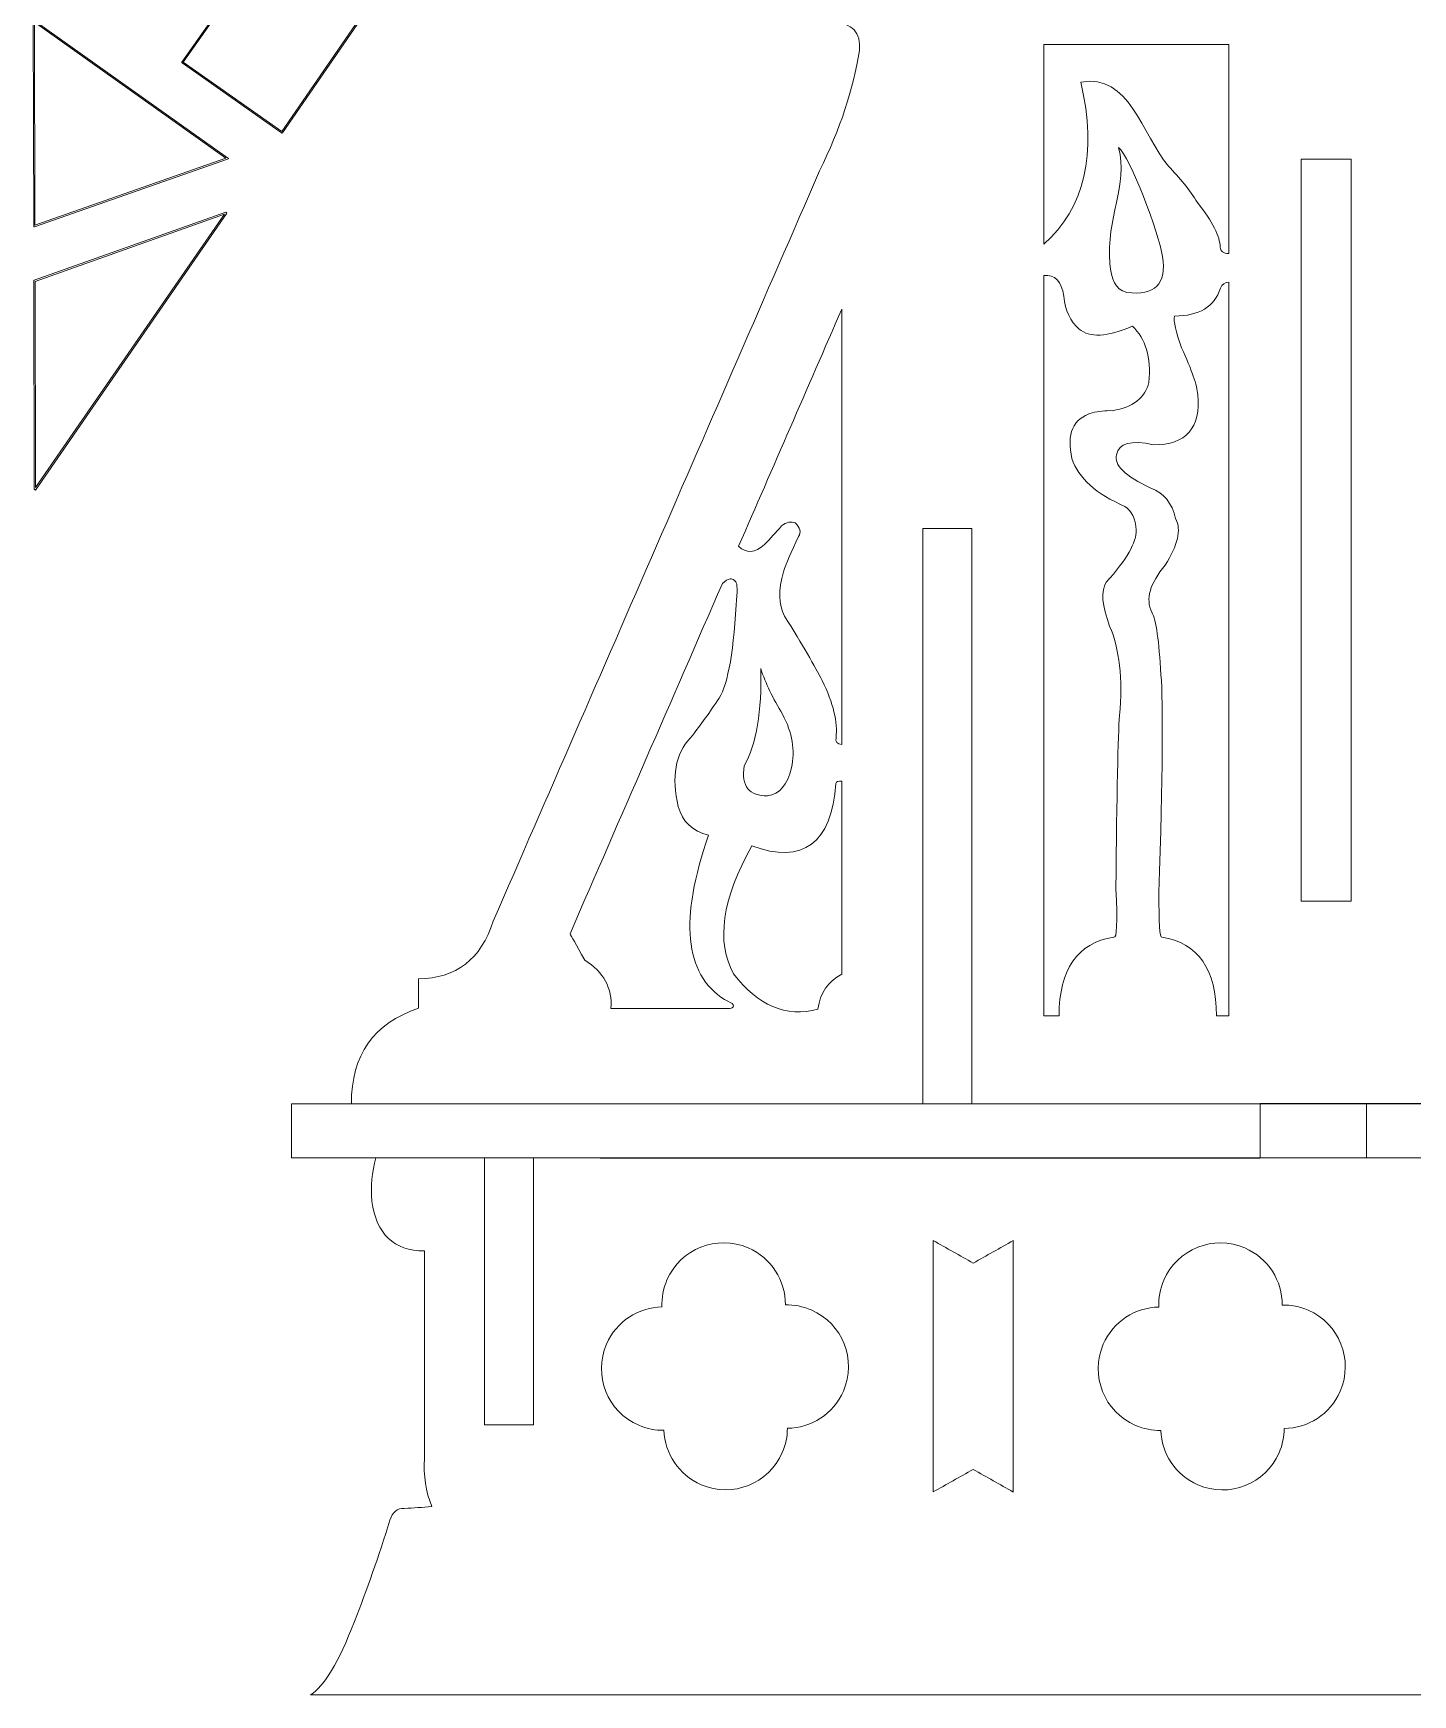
# Model space of a CAD drawing. Header units: inches. Extents: x -28.6 to 20.8, y -14.2 to 28.3.
# Drawn here: x -12.783 to -9.543, y 9.091 to 12.995 of the extents above; entities that cross this region are included whole.
import ezdxf

# ---------------------------------------------------------------- set-up
doc = ezdxf.new("R2010")
doc.units = ezdxf.units.IN
doc.header["$MEASUREMENT"] = 0
doc.layers.add('Layer 1', color=7, linetype='Continuous')

msp = doc.modelspace()

# ---------------------------------------------------------------- linework, layer by layer
at = {"layer": 'Layer 1', "color": 1, "lineweight": 9}
msp.add_lwpolyline([(-12.177, 10.3529), (-5.542, 10.3529), (-5.542, 10.4799), (-12.177, 10.4799), (-12.177, 10.3529)], close=True, dxfattribs=at)
for points, knots in [([(-9.7094, 13.3031), (-9.7094, 13.3031), (-9.7094, 13.1761), (-9.7094, 13.1761), (-9.7094, 13.1761), (-9.7094, 13.1761), (-10.9022, 13.1761), (-10.9022, 13.1761), (-10.9022, 13.1761), (-10.9034, 13.1255), (-10.9046, 13.0741), (-10.9058, 13.0235), (-10.9058, 13.0235), (-10.8595, 13.019), (-10.8384, 12.9961), (-10.8426, 12.955), (-10.8426, 12.955), (-10.8569, 12.864), (-10.888, 12.7697), (-10.936, 12.6722), (-10.936, 12.6722), (-11.1915, 12.0845), (-11.4471, 11.4968), (-11.7027, 10.9091), (-11.7027, 10.9091), (-11.7317, 10.8192), (-11.7902, 10.774), (-11.8782, 10.7735), (-11.8782, 10.7735), (-11.8782, 10.7504), (-11.8782, 10.7272), (-11.8782, 10.704), (-11.8782, 10.704), (-11.9838, 10.6691), (-12.0364, 10.5944), (-12.0359, 10.4799)], [0, 0, 0, 0, 0.111111, 0.111111, 0.111111, 0.111111, 0.222222, 0.222222, 0.222222, 0.222222, 0.333333, 0.333333, 0.333333, 0.333333, 0.444444, 0.444444, 0.444444, 0.444444, 0.555556, 0.555556, 0.555556, 0.555556, 0.666667, 0.666667, 0.666667, 0.666667, 0.777778, 0.777778, 0.777778, 0.777778, 0.888889, 0.888889, 0.888889, 0.888889, 1, 1, 1, 1]), ([(-10.4094, 12.4999), (-10.4094, 12.4999), (-10.4094, 12.9687), (-10.4094, 12.9687), (-10.4094, 12.9687), (-10.4094, 12.9687), (-9.9748, 12.9687), (-9.9748, 12.9687), (-9.9748, 12.9687), (-9.9748, 12.9687), (-9.9748, 12.4776), (-9.9748, 12.4776)], [0, 0, 0, 0, 0.333333, 0.333333, 0.333333, 0.333333, 0.666667, 0.666667, 0.666667, 0.666667, 1, 1, 1, 1]), ([(-9.9748, 12.4776), (-9.9873, 12.4777), (-9.9941, 12.4828), (-9.9951, 12.4927), (-9.9951, 12.4927), (-9.9954, 12.5175), (-10.0132, 12.5524), (-10.0483, 12.5974), (-10.0483, 12.5974), (-10.0672, 12.6271), (-10.09, 12.6557), (-10.1166, 12.6833), (-10.1166, 12.6833), (-10.1786, 12.7569), (-10.2087, 12.9024), (-10.3224, 12.8806)], [0, 0, 0, 0, 0.25, 0.25, 0.25, 0.25, 0.5, 0.5, 0.5, 0.5, 0.75, 0.75, 0.75, 0.75, 1, 1, 1, 1]), ([(-10.2146, 12.3864), (-10.2433, 12.3942), (-10.2493, 12.4166), (-10.2545, 12.4544), (-10.2545, 12.4544), (-10.2631, 12.5598), (-10.211, 12.6391), (-10.2337, 12.7267), (-10.2337, 12.7267), (-10.2065, 12.7063), (-10.1394, 12.5248), (-10.1304, 12.4705), (-10.1304, 12.4705), (-10.1204, 12.4059), (-10.1485, 12.3779), (-10.2146, 12.3864)], [0, 0, 0, 0, 0.25, 0.25, 0.25, 0.25, 0.5, 0.5, 0.5, 0.5, 0.75, 0.75, 0.75, 0.75, 1, 1, 1, 1]), ([(-9.7461, 10.9561), (-9.7461, 10.9561), (-9.8046, 10.9561), (-9.8046, 10.9561), (-9.8046, 10.9561), (-9.8046, 10.9561), (-9.8046, 12.6991), (-9.8046, 12.6991), (-9.8046, 12.6991), (-9.8046, 12.6991), (-9.7461, 12.6991), (-9.7461, 12.6991)], [0, 0, 0, 0, 0.333333, 0.333333, 0.333333, 0.333333, 0.666667, 0.666667, 0.666667, 0.666667, 1, 1, 1, 1]), ([(-9.7461, 10.9561), (-9.7461, 10.9561), (-9.6876, 10.9561), (-9.6876, 10.9561), (-9.6876, 10.9561), (-9.6876, 10.9561), (-9.6876, 12.6991), (-9.6876, 12.6991), (-9.6876, 12.6991), (-9.6876, 12.6991), (-9.7461, 12.6991), (-9.7461, 12.6991)], [0, 0, 0, 0, 0.333333, 0.333333, 0.333333, 0.333333, 0.666667, 0.666667, 0.666667, 0.666667, 1, 1, 1, 1]), ([(-10.2451, 10.8714), (-10.2376, 10.8675), (-10.236, 10.9053), (-10.2402, 10.9849), (-10.2402, 10.9849), (-10.238, 11.2106), (-10.235, 11.3464), (-10.2315, 11.392), (-10.2315, 11.392), (-10.2237, 11.4785), (-10.2315, 11.5486), (-10.2548, 11.6024), (-10.2548, 11.6024), (-10.273, 11.6504), (-10.2756, 11.6847), (-10.2626, 11.7052), (-10.2626, 11.7052), (-10.2148, 11.7584), (-10.1913, 11.7992), (-10.1921, 11.8276), (-10.1921, 11.8276), (-10.1942, 11.8546), (-10.2031, 11.8732), (-10.2188, 11.8833), (-10.2188, 11.8833), (-10.2863, 11.9124), (-10.3278, 11.9499), (-10.3433, 11.9959), (-10.3433, 11.9959), (-10.3566, 12.0539), (-10.3407, 12.0898), (-10.2957, 12.1035), (-10.2957, 12.1035), (-10.2804, 12.1071), (-10.2645, 12.1088), (-10.248, 12.1084), (-10.248, 12.1084), (-10.2, 12.1163), (-10.1715, 12.1384), (-10.1624, 12.175), (-10.1624, 12.175), (-10.1573, 12.234), (-10.1702, 12.2781), (-10.2013, 12.3071), (-10.2013, 12.3071), (-10.2604, 12.2813), (-10.3021, 12.279), (-10.3263, 12.3001), (-10.3263, 12.3001), (-10.3471, 12.318), (-10.3592, 12.3437), (-10.3626, 12.3772), (-10.3626, 12.3772), (-10.3677, 12.4129), (-10.3833, 12.4291), (-10.4094, 12.4259)], [0, 0, 0, 0, 0.071429, 0.071429, 0.071429, 0.071429, 0.142857, 0.142857, 0.142857, 0.142857, 0.214286, 0.214286, 0.214286, 0.214286, 0.285714, 0.285714, 0.285714, 0.285714, 0.357143, 0.357143, 0.357143, 0.357143, 0.428571, 0.428571, 0.428571, 0.428571, 0.5, 0.5, 0.5, 0.5, 0.571429, 0.571429, 0.571429, 0.571429, 0.642857, 0.642857, 0.642857, 0.642857, 0.714286, 0.714286, 0.714286, 0.714286, 0.785714, 0.785714, 0.785714, 0.785714, 0.857143, 0.857143, 0.857143, 0.857143, 0.928571, 0.928571, 0.928571, 0.928571, 1, 1, 1, 1]), ([(-10.3735, 10.6865), (-10.3735, 10.6865), (-10.4094, 10.6865), (-10.4094, 10.6865), (-10.4094, 10.6865), (-10.4094, 10.6865), (-10.4094, 12.4259), (-10.4094, 12.4259)], [0, 0, 0, 0, 0.5, 0.5, 0.5, 0.5, 1, 1, 1, 1]), ([(-10.1342, 11.4879), (-10.1386, 11.5675), (-10.1458, 11.6165), (-10.1556, 11.6347), (-10.1556, 11.6347), (-10.1711, 11.6659), (-10.1599, 11.7023), (-10.1245, 11.7453), (-10.1245, 11.7453), (-10.0946, 11.7924), (-10.0855, 11.828), (-10.0997, 11.8549), (-10.0997, 11.8549), (-10.1081, 11.8911), (-10.1278, 11.9155), (-10.1576, 11.9264), (-10.1576, 11.9264), (-10.2188, 11.9551), (-10.2457, 11.9812), (-10.2383, 12.0047), (-10.2383, 12.0047), (-10.2334, 12.0321), (-10.2046, 12.0399), (-10.1517, 12.0282), (-10.1517, 12.0282), (-10.0749, 12.0279), (-10.0402, 12.0673), (-10.0477, 12.1466), (-10.0477, 12.1466), (-10.0493, 12.1675), (-10.062, 12.204), (-10.0856, 12.2562), (-10.0856, 12.2562), (-10.0996, 12.2941), (-10.1051, 12.3188), (-10.1022, 12.3306), (-10.1022, 12.3306), (-10.0448, 12.3309), (-10.0088, 12.3528), (-9.9942, 12.3962), (-9.9942, 12.3962), (-9.9908, 12.4057), (-9.9843, 12.4103), (-9.9748, 12.4102)], [0, 0, 0, 0, 0.090909, 0.090909, 0.090909, 0.090909, 0.181818, 0.181818, 0.181818, 0.181818, 0.272727, 0.272727, 0.272727, 0.272727, 0.363636, 0.363636, 0.363636, 0.363636, 0.454545, 0.454545, 0.454545, 0.454545, 0.545455, 0.545455, 0.545455, 0.545455, 0.636364, 0.636364, 0.636364, 0.636364, 0.727273, 0.727273, 0.727273, 0.727273, 0.818182, 0.818182, 0.818182, 0.818182, 0.909091, 0.909091, 0.909091, 0.909091, 1, 1, 1, 1]), ([(-9.9748, 12.4102), (-9.9748, 12.4102), (-9.9748, 10.6865), (-9.9748, 10.6865), (-9.9748, 10.6865), (-9.9748, 10.6865), (-10.0039, 10.6865), (-10.0039, 10.6865)], [0, 0, 0, 0, 0.5, 0.5, 0.5, 0.5, 1, 1, 1, 1]), ([(-10.8842, 11.3236), (-10.8953, 11.3246), (-10.8997, 11.33), (-10.8975, 11.34), (-10.8975, 11.34), (-10.893, 11.3759), (-10.9039, 11.4206), (-10.9302, 11.4742), (-10.9302, 11.4742), (-10.9464, 11.5069), (-10.9759, 11.5575), (-11.0187, 11.6258), (-11.0187, 11.6258), (-11.0327, 11.6523), (-11.0335, 11.6869), (-11.0211, 11.7296), (-11.0211, 11.7296), (-11.0148, 11.7488), (-11.003, 11.7764), (-10.9858, 11.8125), (-10.9858, 11.8125), (-10.9787, 11.8232), (-10.9812, 11.8339), (-10.9935, 11.8446), (-10.9935, 11.8446), (-11.0029, 11.8489), (-11.0135, 11.8466), (-11.0255, 11.8378), (-11.0255, 11.8378), (-11.0393, 11.8219), (-11.0526, 11.8073), (-11.0652, 11.794), (-11.0652, 11.794), (-11.088, 11.7739), (-11.1084, 11.7725), (-11.1265, 11.7897)], [0, 0, 0, 0, 0.111111, 0.111111, 0.111111, 0.111111, 0.222222, 0.222222, 0.222222, 0.222222, 0.333333, 0.333333, 0.333333, 0.333333, 0.444444, 0.444444, 0.444444, 0.444444, 0.555556, 0.555556, 0.555556, 0.555556, 0.666667, 0.666667, 0.666667, 0.666667, 0.777778, 0.777778, 0.777778, 0.777778, 0.888889, 0.888889, 0.888889, 0.888889, 1, 1, 1, 1]), ([(-10.5786, 10.4798), (-10.5786, 10.4798), (-10.5785, 11.8318), (-10.5785, 11.8318), (-10.5785, 11.8318), (-10.5785, 11.8318), (-10.6934, 11.8318), (-10.6934, 11.8318), (-10.6934, 11.8318), (-10.6934, 11.8318), (-10.6935, 10.4798), (-10.6935, 10.4798)], [0, 0, 0, 0, 0.333333, 0.333333, 0.333333, 0.333333, 0.666667, 0.666667, 0.666667, 0.666667, 1, 1, 1, 1]), ([(-11.1645, 11.7022), (-11.151, 11.7153), (-11.1405, 11.7167), (-11.133, 11.7062), (-11.133, 11.7062), (-11.1294, 11.7022), (-11.1291, 11.6841), (-11.132, 11.6521), (-11.132, 11.6521), (-11.1393, 11.5295), (-11.1539, 11.4546), (-11.1761, 11.4275), (-11.1761, 11.4275), (-11.1982, 11.3937), (-11.2193, 11.3644), (-11.2395, 11.3397), (-11.2395, 11.3397), (-11.2752, 11.3021), (-11.2847, 11.2481), (-11.2681, 11.1779), (-11.2681, 11.1779), (-11.2589, 11.1432), (-11.2351, 11.1208), (-11.1969, 11.1107), (-11.1969, 11.1107), (-11.2659, 10.9138), (-11.2535, 10.7851), (-11.1596, 10.7246), (-11.1596, 10.7246), (-11.1371, 10.7152), (-11.1326, 10.7082), (-11.1461, 10.7037)], [0, 0, 0, 0, 0.125, 0.125, 0.125, 0.125, 0.25, 0.25, 0.25, 0.25, 0.375, 0.375, 0.375, 0.375, 0.5, 0.5, 0.5, 0.5, 0.625, 0.625, 0.625, 0.625, 0.75, 0.75, 0.75, 0.75, 0.875, 0.875, 0.875, 0.875, 1, 1, 1, 1]), ([(-11.0745, 11.5026), (-11.0628, 11.4674), (-11.0457, 11.4317), (-11.0232, 11.3951), (-11.0232, 11.3951), (-11.0001, 11.3515), (-10.9931, 11.3095), (-11.0022, 11.269), (-11.0022, 11.269), (-11.0115, 11.2294), (-11.0302, 11.2074), (-11.0582, 11.2033), (-11.0582, 11.2033), (-11.1014, 11.2022), (-11.1209, 11.2258), (-11.1131, 11.2737), (-11.1131, 11.2737), (-11.0845, 11.3261), (-11.0714, 11.4019), (-11.0745, 11.5026)], [0, 0, 0, 0, 0.2, 0.2, 0.2, 0.2, 0.4, 0.4, 0.4, 0.4, 0.6, 0.6, 0.6, 0.6, 0.8, 0.8, 0.8, 0.8, 1, 1, 1, 1]), ([(-10.1323, 10.8714), (-10.137, 10.8693), (-10.1391, 10.9043), (-10.1389, 10.9765), (-10.1389, 10.9765), (-10.1304, 11.2504), (-10.1288, 11.4209), (-10.1342, 11.4879)], [0, 0, 0, 0, 0.5, 0.5, 0.5, 0.5, 1, 1, 1, 1]), ([(-10.8842, 10.7839), (-10.9165, 10.7673), (-10.9351, 10.7401), (-10.9399, 10.7021), (-10.9399, 10.7021), (-11.015, 10.6822), (-11.0812, 10.7099), (-11.1382, 10.7853), (-11.1382, 10.7853), (-11.1797, 10.86), (-11.1654, 10.9601), (-11.0954, 11.0857), (-11.0954, 11.0857), (-10.9745, 11.042), (-10.9087, 11.091), (-10.898, 11.2325), (-10.898, 11.2325), (-10.8971, 11.2371), (-10.8925, 11.2389), (-10.8842, 11.2378)], [0, 0, 0, 0, 0.2, 0.2, 0.2, 0.2, 0.4, 0.4, 0.4, 0.4, 0.6, 0.6, 0.6, 0.6, 0.8, 0.8, 0.8, 0.8, 1, 1, 1, 1]), ([(-11.4263, 10.7037), (-11.4227, 10.751), (-11.4432, 10.7889), (-11.4879, 10.8173), (-11.4879, 10.8173), (-11.5081, 10.8544), (-11.5196, 10.8751), (-11.5224, 10.8794)], [0, 0, 0, 0, 0.5, 0.5, 0.5, 0.5, 1, 1, 1, 1]), ([(-10.5786, 10.4798), (-10.5786, 10.4798), (-9.6514, 10.4799), (-9.6514, 10.4799), (-9.6514, 10.4799), (-9.6514, 10.4799), (-9.6514, 10.3521), (-9.6514, 10.3521)], [0, 0, 0, 0, 0.5, 0.5, 0.5, 0.5, 1, 1, 1, 1]), ([(-11.8645, 10.1339), (-11.9363, 10.1344), (-11.9775, 10.1734), (-11.988, 10.251), (-11.988, 10.251), (-11.9908, 10.2851), (-11.9877, 10.3189), (-11.9787, 10.3524)], [0, 0, 0, 0, 0.5, 0.5, 0.5, 0.5, 1, 1, 1, 1]), ([(-11.7231, 10.3523), (-11.7231, 10.3523), (-11.7231, 9.7253), (-11.7231, 9.7253), (-11.7231, 9.7253), (-11.7231, 9.7253), (-11.6081, 9.7253), (-11.6081, 9.7253), (-11.6081, 9.7253), (-11.6081, 9.7253), (-11.6081, 10.3523), (-11.6081, 10.3523)], [0, 0, 0, 0, 0.333333, 0.333333, 0.333333, 0.333333, 0.666667, 0.666667, 0.666667, 0.666667, 1, 1, 1, 1]), ([(-11.3064, 10.0022), (-11.3073, 10.0233), (-11.3035, 10.0449), (-11.2946, 10.0656), (-11.2946, 10.0656), (-11.2628, 10.1391), (-11.1775, 10.1729), (-11.104, 10.1412), (-11.104, 10.1412), (-11.0489, 10.1174), (-11.0161, 10.0636), (-11.0164, 10.0072)], [0, 0, 0, 0, 0.333333, 0.333333, 0.333333, 0.333333, 0.666667, 0.666667, 0.666667, 0.666667, 1, 1, 1, 1]), ([(-10.1393, 10.0018), (-10.1402, 10.0229), (-10.1364, 10.0445), (-10.1275, 10.0652), (-10.1275, 10.0652), (-10.0957, 10.1387), (-10.0104, 10.1725), (-9.9369, 10.1408), (-9.9369, 10.1408), (-9.8819, 10.117), (-9.849, 10.0632), (-9.8494, 10.0068)], [0, 0, 0, 0, 0.333333, 0.333333, 0.333333, 0.333333, 0.666667, 0.666667, 0.666667, 0.666667, 1, 1, 1, 1]), ([(-11.3017, 9.7124), (-11.3215, 9.7121), (-11.3417, 9.7159), (-11.3611, 9.7243), (-11.3611, 9.7243), (-11.4346, 9.7561), (-11.4684, 9.8414), (-11.4367, 9.9149), (-11.4367, 9.9149), (-11.4134, 9.9688), (-11.3614, 10.0013), (-11.3063, 10.0024)], [0, 0, 0, 0, 0.333333, 0.333333, 0.333333, 0.333333, 0.666667, 0.666667, 0.666667, 0.666667, 1, 1, 1, 1]), ([(-11.0164, 10.0071), (-10.9962, 10.0076), (-10.9755, 10.0038), (-10.9557, 9.9952), (-10.9557, 9.9952), (-10.8822, 9.9635), (-10.8483, 9.8781), (-10.8801, 9.8046), (-10.8801, 9.8046), (-10.9035, 9.7504), (-10.9561, 9.7177), (-11.0117, 9.7171)], [0, 0, 0, 0, 0.333333, 0.333333, 0.333333, 0.333333, 0.666667, 0.666667, 0.666667, 0.666667, 1, 1, 1, 1]), ([(-10.1346, 9.712), (-10.1544, 9.7117), (-10.1746, 9.7155), (-10.194, 9.7239), (-10.194, 9.7239), (-10.2675, 9.7557), (-10.3014, 9.841), (-10.2696, 9.9145), (-10.2696, 9.9145), (-10.2463, 9.9684), (-10.1943, 10.0009), (-10.1392, 10.002)], [0, 0, 0, 0, 0.333333, 0.333333, 0.333333, 0.333333, 0.666667, 0.666667, 0.666667, 0.666667, 1, 1, 1, 1]), ([(-9.8494, 10.0067), (-9.8291, 10.0072), (-9.8084, 10.0034), (-9.7886, 9.9949), (-9.7886, 9.9949), (-9.7151, 9.9631), (-9.6812, 9.8777), (-9.713, 9.8042), (-9.713, 9.8042), (-9.7364, 9.75), (-9.7891, 9.7173), (-9.8446, 9.7167)], [0, 0, 0, 0, 0.333333, 0.333333, 0.333333, 0.333333, 0.666667, 0.666667, 0.666667, 0.666667, 1, 1, 1, 1]), ([(-11.0117, 9.7172), (-11.0118, 9.6981), (-11.0156, 9.6788), (-11.0237, 9.6602), (-11.0237, 9.6602), (-11.0554, 9.5867), (-11.1408, 9.5528), (-11.2143, 9.5846), (-11.2143, 9.5846), (-11.2673, 9.6075), (-11.2997, 9.6583), (-11.3017, 9.7125)], [0, 0, 0, 0, 0.333333, 0.333333, 0.333333, 0.333333, 0.666667, 0.666667, 0.666667, 0.666667, 1, 1, 1, 1]), ([(-9.8446, 9.7168), (-9.8447, 9.6978), (-9.8485, 9.6784), (-9.8566, 9.6598), (-9.8566, 9.6598), (-9.8883, 9.5863), (-9.9737, 9.5524), (-10.0472, 9.5842), (-10.0472, 9.5842), (-10.1002, 9.6071), (-10.1326, 9.6579), (-10.1346, 9.7121)], [0, 0, 0, 0, 0.333333, 0.333333, 0.333333, 0.333333, 0.666667, 0.666667, 0.666667, 0.666667, 1, 1, 1, 1]), ([(-12.1318, 9.0911), (-12.1003, 9.1097), (-12.066, 9.1671), (-12.0286, 9.2633), (-12.0286, 9.2633), (-11.9998, 9.3368), (-11.972, 9.4161), (-11.9454, 9.5013), (-11.9454, 9.5013), (-11.9395, 9.5208), (-11.9283, 9.5298), (-11.9118, 9.5285), (-11.9118, 9.5285), (-11.8903, 9.53), (-11.8688, 9.5315), (-11.8473, 9.533)], [0, 0, 0, 0, 0.25, 0.25, 0.25, 0.25, 0.5, 0.5, 0.5, 0.5, 0.75, 0.75, 0.75, 0.75, 1, 1, 1, 1])]:
    msp.add_open_spline(points, degree=3, knots=knots, dxfattribs=at)
at = {"layer": 'Layer 1', "lineweight": 9}
for points, knots in [([(-12.2456, 13.1927), (-12.2456, 13.1927), (-12.0145, 13.0302), (-12.0145, 13.0302), (-12.0145, 13.0302), (-12.0145, 13.0302), (-12.0132, 13.0293), (-12.0132, 13.0293), (-12.0132, 13.0293), (-12.0132, 13.0293), (-12.0141, 13.0281), (-12.0141, 13.0281), (-12.0141, 13.0281), (-12.0141, 13.0281), (-12.1982, 12.7615), (-12.1982, 12.7615), (-12.1982, 12.7615), (-12.1982, 12.7615), (-12.1991, 12.7603), (-12.1991, 12.7603), (-12.1991, 12.7603), (-12.1991, 12.7603), (-12.2003, 12.7611), (-12.2003, 12.7611), (-12.2003, 12.7611), (-12.2003, 12.7611), (-12.4339, 12.9256), (-12.4339, 12.9256), (-12.4339, 12.9256), (-12.4339, 12.9256), (-12.4352, 12.9264), (-12.4352, 12.9264), (-12.4352, 12.9264), (-12.4352, 12.9264), (-12.4343, 12.9276), (-12.4343, 12.9276), (-12.4343, 12.9276), (-12.4343, 12.9276), (-12.2476, 13.1924), (-12.2476, 13.1924), (-12.2476, 13.1924), (-12.2476, 13.1924), (-12.2464, 13.1915), (-12.2464, 13.1915), (-12.2464, 13.1915), (-12.2464, 13.1915), (-12.2456, 13.1927), (-12.2456, 13.1927)], [0, 0, 0, 0, 0.083333, 0.083333, 0.083333, 0.083333, 0.166667, 0.166667, 0.166667, 0.166667, 0.25, 0.25, 0.25, 0.25, 0.333333, 0.333333, 0.333333, 0.333333, 0.416667, 0.416667, 0.416667, 0.416667, 0.5, 0.5, 0.5, 0.5, 0.583333, 0.583333, 0.583333, 0.583333, 0.666667, 0.666667, 0.666667, 0.666667, 0.75, 0.75, 0.75, 0.75, 0.833333, 0.833333, 0.833333, 0.833333, 0.916667, 0.916667, 0.916667, 0.916667, 1, 1, 1, 1]), ([(-12.0174, 13.0286), (-12.0174, 13.0286), (-12.2461, 13.1894), (-12.2461, 13.1894), (-12.2461, 13.1894), (-12.2461, 13.1894), (-12.431, 12.9271), (-12.431, 12.9271), (-12.431, 12.9271), (-12.431, 12.9271), (-12.1998, 12.7645), (-12.1998, 12.7645), (-12.1998, 12.7645), (-12.1998, 12.7645), (-12.0174, 13.0286), (-12.0174, 13.0286)], [0, 0, 0, 0, 0.25, 0.25, 0.25, 0.25, 0.5, 0.5, 0.5, 0.5, 0.75, 0.75, 0.75, 0.75, 1, 1, 1, 1]), ([(-12.7811, 13.0253), (-12.7811, 13.0253), (-12.3267, 12.7024), (-12.3267, 12.7024), (-12.3267, 12.7024), (-12.3267, 12.7024), (-12.3243, 12.7008), (-12.3243, 12.7008), (-12.3243, 12.7008), (-12.3243, 12.7008), (-12.3271, 12.6998), (-12.3271, 12.6998), (-12.3271, 12.6998), (-12.3271, 12.6998), (-12.7803, 12.5407), (-12.7803, 12.5407), (-12.7803, 12.5407), (-12.7803, 12.5407), (-12.7823, 12.5401), (-12.7823, 12.5401), (-12.7823, 12.5401), (-12.7823, 12.5401), (-12.7823, 12.5422), (-12.7823, 12.5422), (-12.7823, 12.5422), (-12.7823, 12.5422), (-12.7834, 13.0241), (-12.7834, 13.0241), (-12.7834, 13.0241), (-12.7834, 13.0241), (-12.7819, 13.0241), (-12.7819, 13.0241), (-12.7819, 13.0241), (-12.7819, 13.0241), (-12.7811, 13.0253), (-12.7811, 13.0253)], [0, 0, 0, 0, 0.111111, 0.111111, 0.111111, 0.111111, 0.222222, 0.222222, 0.222222, 0.222222, 0.333333, 0.333333, 0.333333, 0.333333, 0.444444, 0.444444, 0.444444, 0.444444, 0.555556, 0.555556, 0.555556, 0.555556, 0.666667, 0.666667, 0.666667, 0.666667, 0.777778, 0.777778, 0.777778, 0.777778, 0.888889, 0.888889, 0.888889, 0.888889, 1, 1, 1, 1]), ([(-12.3308, 12.7017), (-12.3308, 12.7017), (-12.7804, 13.0212), (-12.7804, 13.0212), (-12.7804, 13.0212), (-12.7804, 13.0212), (-12.7793, 12.5443), (-12.7793, 12.5443), (-12.7793, 12.5443), (-12.7793, 12.5443), (-12.3308, 12.7017), (-12.3308, 12.7017)], [0, 0, 0, 0, 0.333333, 0.333333, 0.333333, 0.333333, 0.666667, 0.666667, 0.666667, 0.666667, 1, 1, 1, 1]), ([(-12.329, 12.5722), (-12.329, 12.5722), (-12.7782, 11.9219), (-12.7782, 11.9219), (-12.7782, 11.9219), (-12.7782, 11.9219), (-12.7794, 11.9228), (-12.7794, 11.9228), (-12.7794, 11.9228), (-12.7794, 11.9228), (-12.7809, 11.9228), (-12.7809, 11.9228), (-12.7809, 11.9228), (-12.7809, 11.9228), (-12.782, 12.4133), (-12.782, 12.4133), (-12.782, 12.4133), (-12.782, 12.4133), (-12.782, 12.4144), (-12.782, 12.4144), (-12.782, 12.4144), (-12.782, 12.4144), (-12.781, 12.4147), (-12.781, 12.4147), (-12.781, 12.4147), (-12.781, 12.4147), (-12.3307, 12.5745), (-12.3307, 12.5745), (-12.3307, 12.5745), (-12.3307, 12.5745), (-12.329, 12.5722), (-12.329, 12.5722)], [0, 0, 0, 0, 0.125, 0.125, 0.125, 0.125, 0.25, 0.25, 0.25, 0.25, 0.375, 0.375, 0.375, 0.375, 0.5, 0.5, 0.5, 0.5, 0.625, 0.625, 0.625, 0.625, 0.75, 0.75, 0.75, 0.75, 0.875, 0.875, 0.875, 0.875, 1, 1, 1, 1]), ([(-12.778, 11.9276), (-12.778, 11.9276), (-12.3341, 12.5701), (-12.3341, 12.5701), (-12.3341, 12.5701), (-12.3341, 12.5701), (-12.779, 12.4122), (-12.779, 12.4122), (-12.779, 12.4122), (-12.779, 12.4122), (-12.778, 11.9276), (-12.778, 11.9276)], [0, 0, 0, 0, 0.333333, 0.333333, 0.333333, 0.333333, 0.666667, 0.666667, 0.666667, 0.666667, 1, 1, 1, 1])]:
    msp.add_open_spline(points, degree=3, knots=knots, dxfattribs=at)
at = {"layer": 'Layer 1', "color": 1, "lineweight": 9}
for points in [[(-10.4094, 12.4999), (-10.3127, 12.5844), (-10.2837, 12.7113), (-10.3224, 12.8806)], [(-10.8842, 12.3468), (-10.965, 12.1611), (-11.0457, 11.9754), (-11.1265, 11.7897)], [(-10.8842, 12.3468), (-10.8842, 12.0057), (-10.8842, 11.6646), (-10.8842, 11.3236)], [(-11.1645, 11.7022), (-11.2838, 11.4279), (-11.4031, 11.1537), (-11.5224, 10.8794)], [(-10.8842, 11.2378), (-10.8842, 11.0865), (-10.8842, 10.9352), (-10.8842, 10.7839)], [(-10.3735, 10.6865), (-10.3735, 10.7957), (-10.3307, 10.8573), (-10.2451, 10.8714)], [(-10.0039, 10.6865), (-10.0039, 10.7957), (-10.0467, 10.8573), (-10.1323, 10.8714)], [(-11.4263, 10.7037), (-11.3329, 10.7037), (-11.2395, 10.7037), (-11.1461, 10.7037)], [(-12.0359, 10.4799), (-12.0359, 10.4799), (-10.6935, 10.4798), (-10.6935, 10.4798)], [(-9.9014, 10.4802), (-9.6961, 10.4802), (-9.6129, 10.4801), (-9.4077, 10.4801)], [(-9.9014, 10.4802), (-9.9014, 10.4375), (-9.9014, 10.3949), (-9.9014, 10.3522)], [(-11.9787, 10.3524), (-11.8909, 10.3523), (-11.8109, 10.3523), (-11.7231, 10.3523)], [(-11.6081, 10.3523), (-11.4673, 10.3523), (-11.333, 10.3522), (-11.1947, 10.3522)], [(-11.1946, 10.3522), (-10.6008, 10.3522), (-10.4955, 10.3522), (-9.9017, 10.3522)], [(-8.8595, 10.3525), (-8.8595, 10.3525), (-9.6515, 10.3533), (-9.6515, 10.3533)], [(-10.6691, 10.1583), (-10.6692, 9.9614), (-10.6693, 9.7644), (-10.6694, 9.5675)], [(-10.5752, 10.1053), (-10.6065, 10.123), (-10.6378, 10.1406), (-10.6691, 10.1583)], [(-10.5752, 10.1053), (-10.544, 10.123), (-10.5126, 10.1406), (-10.4813, 10.1583)], [(-10.4813, 10.1583), (-10.4813, 9.9613), (-10.4813, 9.7644), (-10.4813, 9.5674)], [(-11.8645, 10.1339), (-11.8645, 9.9714), (-11.8645, 9.8088), (-11.8646, 9.6463)], [(-11.8646, 9.6463), (-11.8669, 9.6064), (-11.8612, 9.5686), (-11.8473, 9.533)], [(-10.5755, 9.6204), (-10.6068, 9.6028), (-10.6381, 9.5851), (-10.6694, 9.5675)], [(-10.5752, 9.6204), (-10.5439, 9.6028), (-10.5126, 9.5851), (-10.4813, 9.5674)], [(-11.6111, 9.091), (-11.7457, 9.091), (-11.9972, 9.091), (-12.1318, 9.0911)], [(-11.6111, 9.091), (-10.5889, 9.091), (-9.8031, 9.0909), (-9.408, 9.0909)]]:
    msp.add_open_spline(points, degree=3, dxfattribs=at)

doc.saveas('drawing.dxf')
